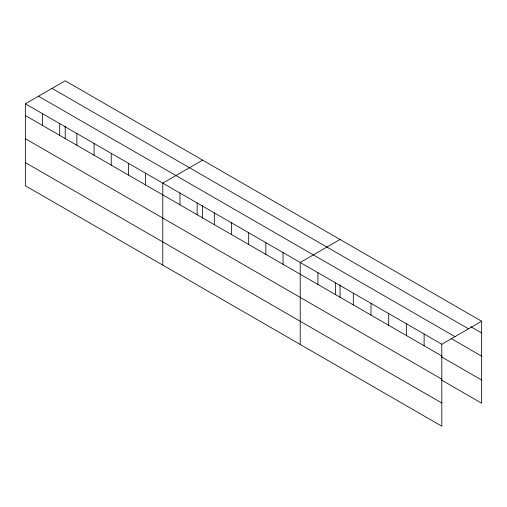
<?xml version="1.0" encoding="UTF-8"?>
<svg xmlns="http://www.w3.org/2000/svg" width="507" height="507" viewBox="0 0 507 507"><rect width="100%" height="100%" fill="white"/><g stroke="black" fill="none" stroke-linecap="round" stroke-linejoin="round"><path stroke-width="0.76" d="M25.35 103.789L441.812 344.234L441.812 426.21L25.35 185.765L25.35 103.789L65.188 80.79L481.65 321.235L481.65 403.211L441.483 380.022M202.623 160.136L162.785 183.135L162.785 265.11M340.051 239.481L300.214 262.487L300.214 344.456M441.812 344.234L481.65 321.235M470.756 326.692L481.65 332.979M52.044 88.383L468.506 328.828M38.494 96.203L454.956 336.642M451.015 338.467L481.65 356.155M25.35 115.533L441.812 355.977M441.483 356.846L481.65 380.035M25.35 138.709L441.812 379.154M25.35 162.589L441.812 403.033M424.112 334.018L424.112 345.761M406.411 323.796L406.411 335.539M388.717 313.58L388.717 325.323M371.016 303.357L371.016 315.101M353.316 293.141L353.316 304.884M340.051 284.852L340.051 297.533M335.615 282.919L335.615 294.662M317.914 272.703L317.914 284.446M283.039 252.568L283.039 264.305M265.858 242.65L265.858 254.387M248.677 232.732L248.677 244.469M231.496 222.814L231.496 234.551M214.322 212.896L214.322 224.633M202.623 205.506L202.623 218.187M197.141 202.971L197.141 214.715M179.96 193.053L179.96 204.796M145.604 173.217L145.604 184.96M128.423 163.298L128.423 175.042M111.248 153.38L111.248 165.124M94.068 143.462L94.068 155.205M76.887 133.544L76.887 145.287M65.188 126.161L65.188 138.842M59.706 123.626L59.706 135.369M42.531 113.707L42.531 125.451"/></g></svg>
